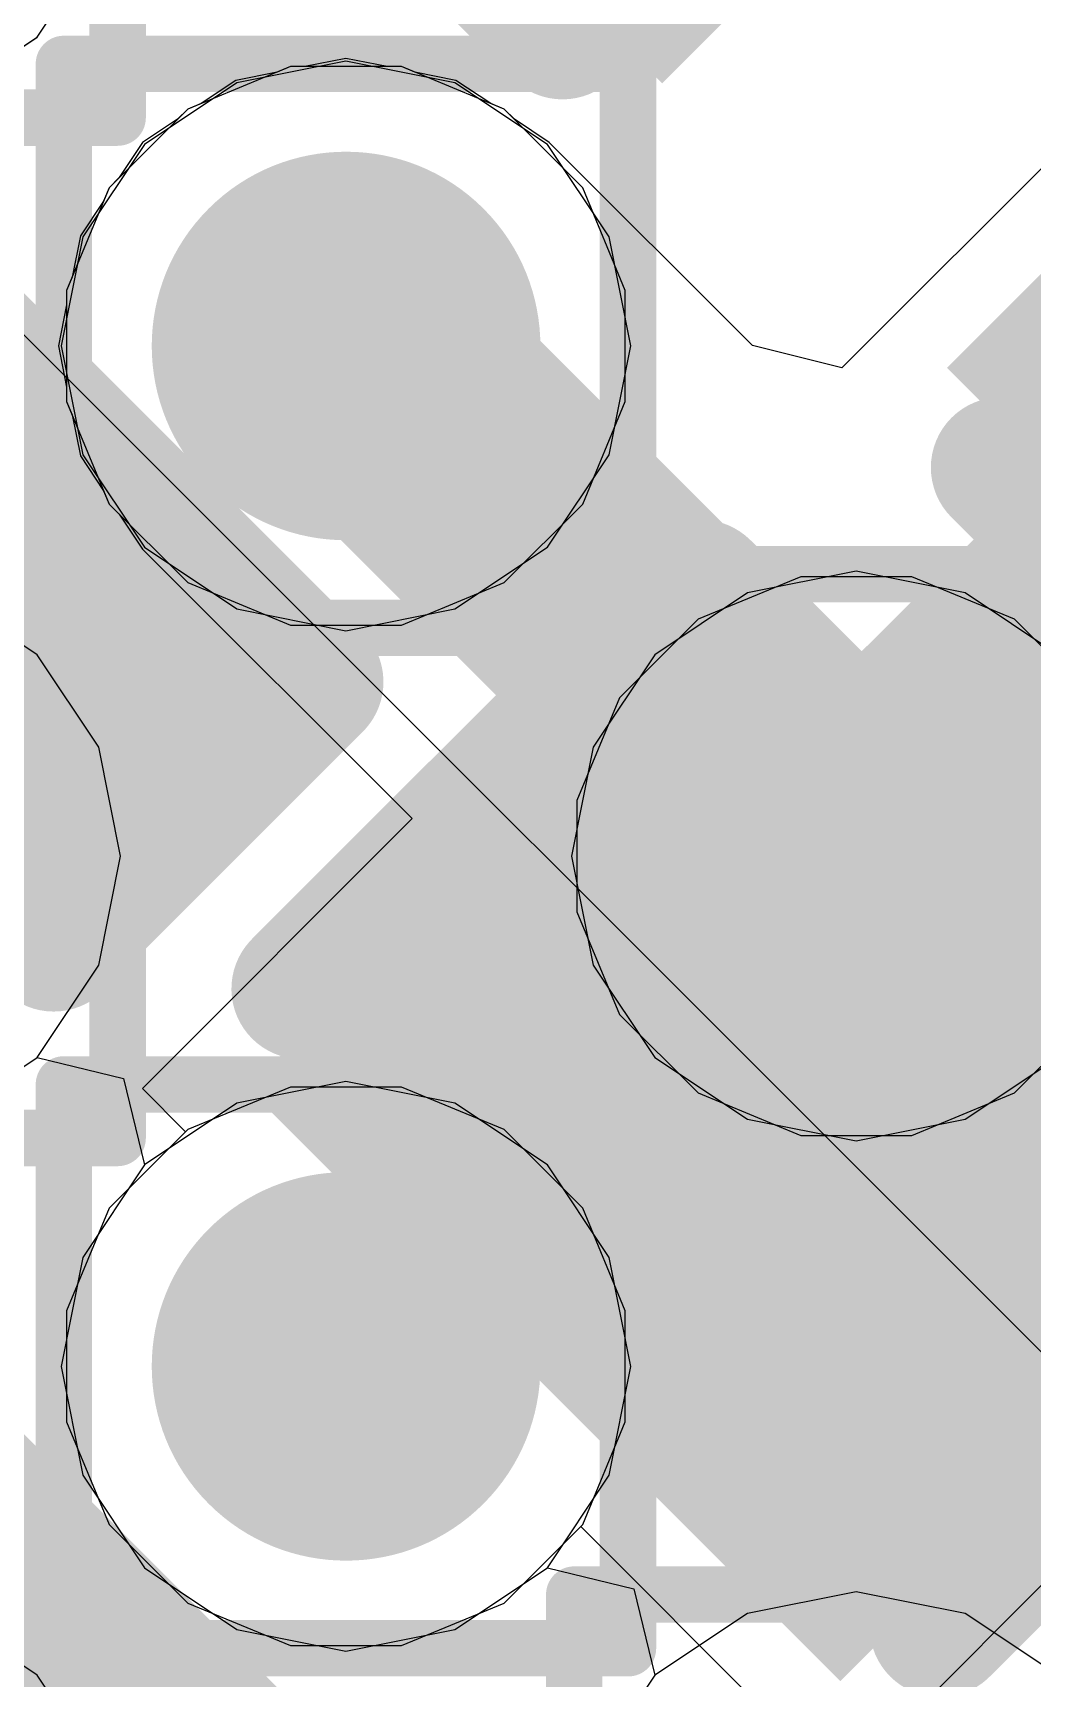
# Model space of a CAD drawing. Header units: inches. Extents: x -6 to 284, y -12 to 154.
# Drawn here: x 54.126 to 55.026, y 4.778 to 6.26 of the extents above; entities that cross this region are included whole.
import ezdxf

# ---------------------------------------------------------------- set-up
doc = ezdxf.new("R2010")
doc.units = ezdxf.units.IN
for name, color, linetype in [('Bottom Layer', 5, 'Continuous'), ('Bottom Overlay', 54, 'Continuous'), ('Bottom Paste', 16, 'Continuous'), ('Bottom Solder', 6, 'Continuous'), ('Drill Drawing', 1, 'Continuous'), ('GND-1', 16, 'Continuous'), ('GND-2', 90, 'Continuous'), ('GND-3', 216, 'Continuous'), ('GND-4', 54, 'Continuous'), ('PWR-1', 156, 'Continuous'), ('PWR-2', 130, 'Continuous'), ('Signal L1', 76, 'Continuous'), ('Signal L2', 6, 'Continuous'), ('Top Layer', 1, 'Continuous'), ('Top Paste', 8, 'Continuous'), ('Top Solder', 216, 'Continuous'), ('Via Holes', 16, 'Continuous')]:
    doc.layers.add(name, color=color, linetype=linetype)

# ---------------------------------------------------------------- blocks, each defined once
blk = doc.blocks.new('C___0402_B_119')
at = {"layer": 'Bottom Solder'}
for points in [[(-0.1813, 0.3775), (-0.1813, -0.3775), (-0.7585, -0.3775), (-0.7585, 0.3775)], [(0.7585, 0.3775), (0.7585, -0.3775), (0.1813, -0.3775), (0.1813, 0.3775)]]:
    blk.add_hatch(color=6, dxfattribs=at).paths.add_polyline_path(points)
at = {"layer": 'Bottom Overlay'}
for points in [[(-0.7874, -0.4064, 0.127, 0.127, 0), (-0.2794, -0.4064, 0.127, 0.127, 0)], [(0.2794, -0.4064, 0.127, 0.127, 0), (0.7874, -0.4064, 0.127, 0.127, 0)]]:
    blk.add_lwpolyline(points, format="xyseb", dxfattribs=at)
for points in [[(-0.3111, -0.4064, 0.0635, 0.0635, 1), (-0.2477, -0.4064, 0.0635, 0.0635, 1)], [(0.2477, -0.4064, 0.0635, 0.0635, 1), (0.3111, -0.4064, 0.0635, 0.0635, 1)]]:
    blk.add_lwpolyline(points, format="xyseb", close=True, dxfattribs=at)
blk = doc.blocks.new('BGA_565_15_5_14_4__132')
at = {"layer": 'Top Layer'}
h = blk.add_hatch(color=1, dxfattribs=at)
edge = h.paths.add_edge_path()
edge.add_arc((1.625, 2.275), 0.125, 0, 360)
h = blk.add_hatch(color=1, dxfattribs=at)
edge = h.paths.add_edge_path()
edge.add_arc((2.275, 2.275), 0.125, 0, 360)
h = blk.add_hatch(color=1, dxfattribs=at)
edge = h.paths.add_edge_path()
edge.add_arc((1.625, 1.625), 0.125, 0, 360)
at = {"layer": 'Top Paste'}
h = blk.add_hatch(color=8, dxfattribs=at)
edge = h.paths.add_edge_path()
edge.add_arc((1.625, 2.275), 0.125, 0, 360)
h = blk.add_hatch(color=8, dxfattribs=at)
edge = h.paths.add_edge_path()
edge.add_arc((2.275, 2.275), 0.125, 0, 360)
h = blk.add_hatch(color=8, dxfattribs=at)
edge = h.paths.add_edge_path()
edge.add_arc((1.625, 1.625), 0.125, 0, 360)
at = {"layer": 'Top Solder'}
h = blk.add_hatch(color=216, dxfattribs=at)
edge = h.paths.add_edge_path()
edge.add_arc((1.625, 2.275), 0.175, 0, 360)
h = blk.add_hatch(color=216, dxfattribs=at)
edge = h.paths.add_edge_path()
edge.add_arc((2.275, 2.275), 0.175, 0, 360)
h = blk.add_hatch(color=216, dxfattribs=at)
edge = h.paths.add_edge_path()
edge.add_arc((1.625, 1.625), 0.175, 0, 360)
blk = doc.blocks.new('CAP_0201_B_334')
at = {"layer": 'Bottom Layer'}
for points in [[(-0.45, 0.15), (-0.15, 0.15), (-0.15, -0.15), (-0.45, -0.15)], [(0.15, 0.15), (0.45, 0.15), (0.45, -0.15), (0.15, -0.15)]]:
    blk.add_hatch(color=5, dxfattribs=at).paths.add_polyline_path(points)
at = {"layer": 'Bottom Paste'}
for points in [[(-0.45, 0.15), (-0.15, 0.15), (-0.15, -0.15), (-0.45, -0.15)], [(0.15, 0.15), (0.45, 0.15), (0.45, -0.15), (0.15, -0.15)]]:
    blk.add_hatch(color=16, dxfattribs=at).paths.add_polyline_path(points)
at = {"layer": 'Bottom Solder'}
for points in [[(-0.505, 0.205), (-0.095, 0.205), (-0.095, -0.205), (-0.505, -0.205)], [(0.095, 0.205), (0.505, 0.205), (0.505, -0.205), (0.095, -0.205)]]:
    blk.add_hatch(color=6, dxfattribs=at).paths.add_polyline_path(points)
at = {"layer": 'Bottom Overlay'}
for points in [[(-0.5334, 0.2286, 0.127, 0.127, 0), (-0.2032, 0.2286, 0.127, 0.127, 0)], [(-0.5334, 0.2286, 0.127, 0.127, 0), (-0.5334, -0.2286, 0.127, 0.127, 0)], [(0.2032, 0.2286, 0.127, 0.127, 0), (0.5334, 0.2286, 0.127, 0.127, 0)], [(0.5334, 0.2286, 0.127, 0.127, 0), (0.5334, -0.2286, 0.127, 0.127, 0)], [(-0.5334, -0.2286, 0.127, 0.127, 0), (-0.2032, -0.2286, 0.127, 0.127, 0)], [(0.2032, -0.2286, 0.127, 0.127, 0), (0.5334, -0.2286, 0.127, 0.127, 0)]]:
    blk.add_lwpolyline(points, format="xyseb", dxfattribs=at)
for points in [[(-0.5651, 0.2286, 0.0635, 0.0635, 1), (-0.5016, 0.2286, 0.0635, 0.0635, 1)], [(-0.5651, 0.2286, 0.0635, 0.0635, 1), (-0.5016, 0.2286, 0.0635, 0.0635, 1)], [(-0.2349, 0.2286, 0.0635, 0.0635, 1), (-0.1714, 0.2286, 0.0635, 0.0635, 1)], [(0.1714, 0.2286, 0.0635, 0.0635, 1), (0.2349, 0.2286, 0.0635, 0.0635, 1)], [(0.5016, 0.2286, 0.0635, 0.0635, 1), (0.5651, 0.2286, 0.0635, 0.0635, 1)], [(0.5016, 0.2286, 0.0635, 0.0635, 1), (0.5651, 0.2286, 0.0635, 0.0635, 1)], [(-0.5651, -0.2286, 0.0635, 0.0635, 1), (-0.5016, -0.2286, 0.0635, 0.0635, 1)], [(-0.5651, -0.2286, 0.0635, 0.0635, 1), (-0.5016, -0.2286, 0.0635, 0.0635, 1)], [(-0.2349, -0.2286, 0.0635, 0.0635, 1), (-0.1714, -0.2286, 0.0635, 0.0635, 1)], [(0.1714, -0.2286, 0.0635, 0.0635, 1), (0.2349, -0.2286, 0.0635, 0.0635, 1)], [(0.5016, -0.2286, 0.0635, 0.0635, 1), (0.5651, -0.2286, 0.0635, 0.0635, 1)], [(0.5016, -0.2286, 0.0635, 0.0635, 1), (0.5651, -0.2286, 0.0635, 0.0635, 1)]]:
    blk.add_lwpolyline(points, format="xyseb", close=True, dxfattribs=at)
blk = doc.blocks.new('C___0402_B_417')
at = {"layer": 'Bottom Layer'}
for points in [[(-0.2413, 0.3175), (-0.2413, -0.3175), (-0.6985, -0.3175), (-0.6985, 0.3175)], [(0.6985, 0.3175), (0.6985, -0.3175), (0.2413, -0.3175), (0.2413, 0.3175)]]:
    blk.add_hatch(color=5, dxfattribs=at).paths.add_polyline_path(points)
at = {"layer": 'Bottom Paste'}
for points in [[(-0.2413, 0.3175), (-0.2413, -0.3175), (-0.6985, -0.3175), (-0.6985, 0.3175)], [(0.6985, 0.3175), (0.6985, -0.3175), (0.2413, -0.3175), (0.2413, 0.3175)]]:
    blk.add_hatch(color=16, dxfattribs=at).paths.add_polyline_path(points)
at = {"layer": 'Bottom Solder'}
for points in [[(-0.1813, 0.3775), (-0.1813, -0.3775), (-0.7585, -0.3775), (-0.7585, 0.3775)], [(0.7585, 0.3775), (0.7585, -0.3775), (0.1813, -0.3775), (0.1813, 0.3775)]]:
    blk.add_hatch(color=6, dxfattribs=at).paths.add_polyline_path(points)
at = {"layer": 'Bottom Overlay'}
for points in [[(0.2794, 0.4064, 0.127, 0.127, 0), (0.7874, 0.4064, 0.127, 0.127, 0)], [(0.7874, 0.4064, 0.127, 0.127, 0), (0.7874, -0.4064, 0.127, 0.127, 0)], [(0.2794, -0.4064, 0.127, 0.127, 0), (0.7874, -0.4064, 0.127, 0.127, 0)]]:
    blk.add_lwpolyline(points, format="xyseb", dxfattribs=at)
for points in [[(0.2477, 0.4064, 0.0635, 0.0635, 1), (0.3111, 0.4064, 0.0635, 0.0635, 1)], [(0.7556, 0.4064, 0.0635, 0.0635, 1), (0.8191, 0.4064, 0.0635, 0.0635, 1)], [(0.7556, 0.4064, 0.0635, 0.0635, 1), (0.8191, 0.4064, 0.0635, 0.0635, 1)], [(0.2477, -0.4064, 0.0635, 0.0635, 1), (0.3111, -0.4064, 0.0635, 0.0635, 1)]]:
    blk.add_lwpolyline(points, format="xyseb", close=True, dxfattribs=at)
blk = doc.blocks.new('CAP_0201_B_418')
at = {"layer": 'Bottom Layer'}
for points in [[(-0.45, 0.15), (-0.15, 0.15), (-0.15, -0.15), (-0.45, -0.15)], [(0.15, 0.15), (0.45, 0.15), (0.45, -0.15), (0.15, -0.15)]]:
    blk.add_hatch(color=5, dxfattribs=at).paths.add_polyline_path(points)
at = {"layer": 'Bottom Paste'}
for points in [[(-0.45, 0.15), (-0.15, 0.15), (-0.15, -0.15), (-0.45, -0.15)], [(0.15, 0.15), (0.45, 0.15), (0.45, -0.15), (0.15, -0.15)]]:
    blk.add_hatch(color=16, dxfattribs=at).paths.add_polyline_path(points)
at = {"layer": 'Bottom Solder'}
for points in [[(-0.505, 0.205), (-0.095, 0.205), (-0.095, -0.205), (-0.505, -0.205)], [(0.095, 0.205), (0.505, 0.205), (0.505, -0.205), (0.095, -0.205)]]:
    blk.add_hatch(color=6, dxfattribs=at).paths.add_polyline_path(points)
at = {"layer": 'Bottom Overlay'}
for points in [[(-0.2032, 0.2286, 0.127, 0.127, 0), (-0.5334, 0.2286, 0.127, 0.127, 0)], [(-0.5334, -0.2286, 0.127, 0.127, 0), (-0.5334, 0.2286, 0.127, 0.127, 0)], [(0.5334, 0.2286, 0.127, 0.127, 0), (0.2032, 0.2286, 0.127, 0.127, 0)], [(0.5334, -0.2286, 0.127, 0.127, 0), (0.5334, 0.2286, 0.127, 0.127, 0)], [(-0.2032, -0.2286, 0.127, 0.127, 0), (-0.5334, -0.2286, 0.127, 0.127, 0)], [(0.5334, -0.2286, 0.127, 0.127, 0), (0.2032, -0.2286, 0.127, 0.127, 0)]]:
    blk.add_lwpolyline(points, format="xyseb", dxfattribs=at)
for points in [[(-0.5651, 0.2286, 0.0635, 0.0635, 1), (-0.5016, 0.2286, 0.0635, 0.0635, 1)], [(-0.5651, 0.2286, 0.0635, 0.0635, 1), (-0.5016, 0.2286, 0.0635, 0.0635, 1)], [(-0.2349, 0.2286, 0.0635, 0.0635, 1), (-0.1714, 0.2286, 0.0635, 0.0635, 1)], [(0.1714, 0.2286, 0.0635, 0.0635, 1), (0.2349, 0.2286, 0.0635, 0.0635, 1)], [(0.5016, 0.2286, 0.0635, 0.0635, 1), (0.5651, 0.2286, 0.0635, 0.0635, 1)], [(0.5016, 0.2286, 0.0635, 0.0635, 1), (0.5651, 0.2286, 0.0635, 0.0635, 1)], [(-0.5651, -0.2286, 0.0635, 0.0635, 1), (-0.5016, -0.2286, 0.0635, 0.0635, 1)], [(-0.5651, -0.2286, 0.0635, 0.0635, 1), (-0.5016, -0.2286, 0.0635, 0.0635, 1)], [(-0.2349, -0.2286, 0.0635, 0.0635, 1), (-0.1714, -0.2286, 0.0635, 0.0635, 1)], [(0.1714, -0.2286, 0.0635, 0.0635, 1), (0.2349, -0.2286, 0.0635, 0.0635, 1)], [(0.5016, -0.2286, 0.0635, 0.0635, 1), (0.5651, -0.2286, 0.0635, 0.0635, 1)], [(0.5016, -0.2286, 0.0635, 0.0635, 1), (0.5651, -0.2286, 0.0635, 0.0635, 1)]]:
    blk.add_lwpolyline(points, format="xyseb", close=True, dxfattribs=at)

msp = doc.modelspace()

# ---------------------------------------------------------------- hatches: boundary and pattern name
at = {"layer": 'Bottom Layer'}
h = msp.add_hatch(color=5, dxfattribs=at)
edge = h.paths.add_edge_path()
edge.add_arc((54.4078, 5.9779), 0.15, 0, 360)
h = msp.add_hatch(color=5, dxfattribs=at)
edge = h.paths.add_edge_path()
edge.add_arc((54.8674, 5.5183), 0.15, 0, 360)
h = msp.add_hatch(color=5, dxfattribs=at)
edge = h.paths.add_edge_path()
edge.add_arc((54.4078, 5.0586), 0.15, 0, 360)
at = {"layer": 'GND-1'}
h = msp.add_hatch(color=16, dxfattribs=at)
edge = h.paths.add_edge_path()
edge.add_arc((54.4078, 5.9779), 0.15, 0, 360)
h = msp.add_hatch(color=16, dxfattribs=at)
edge = h.paths.add_edge_path()
edge.add_arc((54.8674, 5.5183), 0.15, 0, 360)
h = msp.add_hatch(color=16, dxfattribs=at)
edge = h.paths.add_edge_path()
edge.add_arc((54.4078, 5.0586), 0.15, 0, 360)
at = {"layer": 'GND-2'}
h = msp.add_hatch(color=90, dxfattribs=at)
edge = h.paths.add_edge_path()
edge.add_arc((54.4078, 5.9779), 0.15, 0, 360)
h = msp.add_hatch(color=90, dxfattribs=at)
edge = h.paths.add_edge_path()
edge.add_arc((54.8674, 5.5183), 0.15, 0, 360)
h = msp.add_hatch(color=90, dxfattribs=at)
edge = h.paths.add_edge_path()
edge.add_arc((54.4078, 5.0586), 0.15, 0, 360)
at = {"layer": 'GND-3'}
h = msp.add_hatch(color=216, dxfattribs=at)
edge = h.paths.add_edge_path()
edge.add_arc((54.4078, 5.9779), 0.15, 0, 360)
h = msp.add_hatch(color=216, dxfattribs=at)
edge = h.paths.add_edge_path()
edge.add_arc((54.8674, 5.5183), 0.15, 0, 360)
h = msp.add_hatch(color=216, dxfattribs=at)
edge = h.paths.add_edge_path()
edge.add_arc((54.4078, 5.0586), 0.15, 0, 360)
at = {"layer": 'GND-4'}
h = msp.add_hatch(color=54, dxfattribs=at)
edge = h.paths.add_edge_path()
edge.add_arc((54.4078, 5.9779), 0.15, 0, 360)
h = msp.add_hatch(color=54, dxfattribs=at)
edge = h.paths.add_edge_path()
edge.add_arc((54.8674, 5.5183), 0.15, 0, 360)
h = msp.add_hatch(color=54, dxfattribs=at)
edge = h.paths.add_edge_path()
edge.add_arc((54.4078, 5.0586), 0.15, 0, 360)
at = {"layer": 'PWR-1'}
h = msp.add_hatch(color=156, dxfattribs=at)
edge = h.paths.add_edge_path()
edge.add_arc((54.4078, 5.9779), 0.15, 0, 360)
h = msp.add_hatch(color=156, dxfattribs=at)
edge = h.paths.add_edge_path()
edge.add_arc((54.8674, 5.5183), 0.15, 0, 360)
h = msp.add_hatch(color=156, dxfattribs=at)
edge = h.paths.add_edge_path()
edge.add_arc((54.4078, 5.0586), 0.15, 0, 360)
at = {"layer": 'PWR-2'}
h = msp.add_hatch(color=130, dxfattribs=at)
edge = h.paths.add_edge_path()
edge.add_arc((54.4078, 5.9779), 0.15, 0, 360)
h = msp.add_hatch(color=130, dxfattribs=at)
edge = h.paths.add_edge_path()
edge.add_arc((54.8674, 5.5183), 0.15, 0, 360)
h = msp.add_hatch(color=130, dxfattribs=at)
edge = h.paths.add_edge_path()
edge.add_arc((54.4078, 5.0586), 0.15, 0, 360)
at = {"layer": 'Signal L1'}
h = msp.add_hatch(color=76, dxfattribs=at)
edge = h.paths.add_edge_path()
edge.add_arc((54.4078, 5.9779), 0.15, 0, 360)
h = msp.add_hatch(color=76, dxfattribs=at)
edge = h.paths.add_edge_path()
edge.add_arc((54.8674, 5.5183), 0.15, 0, 360)
h = msp.add_hatch(color=76, dxfattribs=at)
edge = h.paths.add_edge_path()
edge.add_arc((54.4078, 5.0586), 0.15, 0, 360)
at = {"layer": 'Signal L2'}
h = msp.add_hatch(color=6, dxfattribs=at)
edge = h.paths.add_edge_path()
edge.add_arc((54.4078, 5.9779), 0.15, 0, 360)
h = msp.add_hatch(color=6, dxfattribs=at)
edge = h.paths.add_edge_path()
edge.add_arc((54.8674, 5.5183), 0.15, 0, 360)
h = msp.add_hatch(color=6, dxfattribs=at)
edge = h.paths.add_edge_path()
edge.add_arc((54.4078, 5.0586), 0.15, 0, 360)
at = {"layer": 'Top Layer'}
h = msp.add_hatch(color=1, dxfattribs=at)
edge = h.paths.add_edge_path()
edge.add_arc((54.4078, 5.9779), 0.15, 0, 360)
h = msp.add_hatch(color=1, dxfattribs=at)
edge = h.paths.add_edge_path()
edge.add_arc((54.8674, 5.5183), 0.15, 0, 360)
h = msp.add_hatch(color=1, dxfattribs=at)
edge = h.paths.add_edge_path()
edge.add_arc((54.4078, 5.0586), 0.15, 0, 360)
at = {"layer": 'Via Holes'}
h = msp.add_hatch(color=7, dxfattribs=at)
edge = h.paths.add_edge_path()
edge.add_arc((54.4078, 5.9779), 0.075, 0, 360)
h = msp.add_hatch(color=7, dxfattribs=at)
edge = h.paths.add_edge_path()
edge.add_arc((54.8674, 5.5183), 0.075, 0, 360)
h = msp.add_hatch(color=7, dxfattribs=at)
edge = h.paths.add_edge_path()
edge.add_arc((54.4078, 5.0586), 0.075, 0, 360)

# ---------------------------------------------------------------- linework, layer by layer
at = {"layer": 'Bottom Layer'}
for p, q in [((55.483, 6.5867), (54.8544, 5.958)), ((54.3578, 6.2295), (54.3458, 6.2245)), ((54.3707, 6.2295), (54.3578, 6.2295)), ((54.4078, 6.2369), (54.3707, 6.2295)), ((54.4449, 6.2295), (54.4078, 6.2369)), ((54.4579, 6.2295), (54.4449, 6.2295)), ((54.4698, 6.2245), (54.4579, 6.2295)), ((54.3087, 6.2171), (54.2773, 6.1961)), ((54.3458, 6.2245), (54.3087, 6.2171)), ((54.5069, 6.2171), (54.4698, 6.2245)), ((54.5384, 6.1961), (54.5069, 6.2171)), ((54.2773, 6.1961), (54.2653, 6.1912)), ((54.5503, 6.1912), (54.5384, 6.1961)), ((54.2561, 6.182), (54.2247, 6.161)), ((54.2653, 6.1912), (54.2561, 6.182)), ((54.5595, 6.182), (54.5503, 6.1912)), ((54.5909, 6.161), (54.5595, 6.182)), ((54.2247, 6.161), (54.2037, 6.1296)), ((54.7738, 5.9782), (54.5909, 6.161)), ((54.2037, 6.1296), (54.1945, 6.1204)), ((54.1896, 6.1084), (54.1686, 6.077)), ((54.1945, 6.1204), (54.1896, 6.1084)), ((54.1686, 6.077), (54.1612, 6.0399)), ((54.1612, 6.0399), (54.1562, 6.0279)), ((54.1562, 6.0279), (54.1562, 6.015)), ((54.1562, 6.015), (54.1488, 5.9779)), ((54.1488, 5.9779), (54.1562, 5.9408)), ((54.8544, 5.958), (54.7738, 5.9782)), ((54.1562, 5.9408), (54.1562, 5.9278)), ((54.1562, 5.9278), (54.1612, 5.9159)), ((54.1612, 5.9159), (54.1686, 5.8788)), ((54.1686, 5.8788), (54.1896, 5.8473)), ((54.1896, 5.8473), (54.1945, 5.8354)), ((54.1945, 5.8354), (54.2037, 5.8262)), ((54.2037, 5.8262), (54.2247, 5.7948)), ((54.2247, 5.7948), (54.4675, 5.552)), ((54.4675, 5.552), (54.2245, 5.309)), ((54.2245, 5.309), (54.2634, 5.27)), ((54.2634, 5.27), (54.1945, 5.2012)), ((54.1945, 5.2012), (54.1562, 5.1087)), ((54.1562, 5.1087), (54.1562, 5.0086)), ((54.1562, 5.0086), (54.1945, 4.9161)), ((54.1945, 4.9161), (54.2653, 4.8453)), ((54.5503, 4.8453), (54.6192, 4.9142)), ((54.6192, 4.9142), (54.8531, 4.6803)), ((54.8531, 4.6803), (55.0432, 4.8705)), ((54.2653, 4.8453), (54.3578, 4.807)), ((54.4579, 4.807), (54.5503, 4.8453)), ((54.3578, 4.807), (54.4579, 4.807))]:
    msp.add_line(p, q, dxfattribs=at)
for points in [[(54.4078, 5.9779, 0.254, 0.254, 0), (54.8234, 5.5623, 0.254, 0.254, 0)], [(54.8674, 5.5183, 0.254, 0.254, 0), (55.3271, 5.9779, 0.254, 0.254, 0)], [(54.7462, 5.1792, 0.254, 0.254, 0), (54.8668, 5.0586, 0.254, 0.254, 0)]]:
    msp.add_lwpolyline(points, format="xyseb", dxfattribs=at)
for points in [[(54.3443, 5.9779, 0.127, 0.127, 1), (54.4713, 5.9779, 0.127, 0.127, 1)], [(54.7599, 5.5623, 0.127, 0.127, 1), (54.8869, 5.5623, 0.127, 0.127, 1)], [(54.8039, 5.5183, 0.127, 0.127, 1), (54.9309, 5.5183, 0.127, 0.127, 1)], [(54.6827, 5.1792, 0.127, 0.127, 1), (54.8097, 5.1792, 0.127, 0.127, 1)], [(54.8033, 5.0586, 0.127, 0.127, 1), (54.9303, 5.0586, 0.127, 0.127, 1)]]:
    msp.add_lwpolyline(points, format="xyseb", close=True, dxfattribs=at)
at = {"layer": 'Drill Drawing'}
for points in [[(54.2022, 6.1835, 0.0508, 0.0508, 0), (54.2022, 6.6915, 0.0508, 0.0508, 0)], [(54.1538, 6.2319, 0.0508, 0.0508, 0), (54.6618, 6.2319, 0.0508, 0.0508, 0)], [(54.1538, 5.7239, 0.0508, 0.0508, 0), (54.1538, 6.2319, 0.0508, 0.0508, 0)], [(54.6618, 5.7239, 0.0508, 0.0508, 0), (54.6618, 6.2319, 0.0508, 0.0508, 0)], [(53.6942, 6.1835, 0.0508, 0.0508, 0), (54.2022, 6.1835, 0.0508, 0.0508, 0)], [(53.6942, 5.7723, 0.0508, 0.0508, 0), (54.2022, 5.7723, 0.0508, 0.0508, 0)], [(54.2022, 5.2643, 0.0508, 0.0508, 0), (54.2022, 5.7723, 0.0508, 0.0508, 0)], [(54.6134, 5.7723, 0.0508, 0.0508, 0), (55.1214, 5.7723, 0.0508, 0.0508, 0)], [(54.6134, 5.2643, 0.0508, 0.0508, 0), (54.6134, 5.7723, 0.0508, 0.0508, 0)], [(54.1538, 5.7239, 0.0508, 0.0508, 0), (54.6618, 5.7239, 0.0508, 0.0508, 0)], [(54.1538, 5.3126, 0.0508, 0.0508, 0), (54.6618, 5.3126, 0.0508, 0.0508, 0)], [(54.1538, 4.8046, 0.0508, 0.0508, 0), (54.1538, 5.3126, 0.0508, 0.0508, 0)], [(54.6618, 4.8046, 0.0508, 0.0508, 0), (54.6618, 5.3126, 0.0508, 0.0508, 0)], [(53.6942, 5.2643, 0.0508, 0.0508, 0), (54.2022, 5.2643, 0.0508, 0.0508, 0)], [(54.6134, 5.2643, 0.0508, 0.0508, 0), (55.1214, 5.2643, 0.0508, 0.0508, 0)], [(53.6942, 4.853, 0.0508, 0.0508, 0), (54.2022, 4.853, 0.0508, 0.0508, 0)], [(54.2022, 4.345, 0.0508, 0.0508, 0), (54.2022, 4.853, 0.0508, 0.0508, 0)], [(54.6134, 4.853, 0.0508, 0.0508, 0), (55.1214, 4.853, 0.0508, 0.0508, 0)], [(54.6134, 4.345, 0.0508, 0.0508, 0), (54.6134, 4.853, 0.0508, 0.0508, 0)], [(54.1538, 4.8046, 0.0508, 0.0508, 0), (54.6618, 4.8046, 0.0508, 0.0508, 0)]]:
    msp.add_lwpolyline(points, format="xyseb", dxfattribs=at)
for points in [[(54.1411, 6.2319, 0.0254, 0.0254, 1), (54.1665, 6.2319, 0.0254, 0.0254, 1)], [(54.1411, 6.2319, 0.0254, 0.0254, 1), (54.1665, 6.2319, 0.0254, 0.0254, 1)], [(54.6491, 6.2319, 0.0254, 0.0254, 1), (54.6745, 6.2319, 0.0254, 0.0254, 1)], [(54.6491, 6.2319, 0.0254, 0.0254, 1), (54.6745, 6.2319, 0.0254, 0.0254, 1)], [(54.1895, 6.1835, 0.0254, 0.0254, 1), (54.2149, 6.1835, 0.0254, 0.0254, 1)], [(54.1895, 6.1835, 0.0254, 0.0254, 1), (54.2149, 6.1835, 0.0254, 0.0254, 1)], [(54.1895, 5.7723, 0.0254, 0.0254, 1), (54.2149, 5.7723, 0.0254, 0.0254, 1)], [(54.1895, 5.7723, 0.0254, 0.0254, 1), (54.2149, 5.7723, 0.0254, 0.0254, 1)], [(54.6007, 5.7723, 0.0254, 0.0254, 1), (54.6261, 5.7723, 0.0254, 0.0254, 1)], [(54.6007, 5.7723, 0.0254, 0.0254, 1), (54.6261, 5.7723, 0.0254, 0.0254, 1)], [(54.1411, 5.7239, 0.0254, 0.0254, 1), (54.1665, 5.7239, 0.0254, 0.0254, 1)], [(54.1411, 5.7239, 0.0254, 0.0254, 1), (54.1665, 5.7239, 0.0254, 0.0254, 1)], [(54.6491, 5.7239, 0.0254, 0.0254, 1), (54.6745, 5.7239, 0.0254, 0.0254, 1)], [(54.6491, 5.7239, 0.0254, 0.0254, 1), (54.6745, 5.7239, 0.0254, 0.0254, 1)], [(54.1411, 5.3126, 0.0254, 0.0254, 1), (54.1665, 5.3126, 0.0254, 0.0254, 1)], [(54.1411, 5.3126, 0.0254, 0.0254, 1), (54.1665, 5.3126, 0.0254, 0.0254, 1)], [(54.6491, 5.3126, 0.0254, 0.0254, 1), (54.6745, 5.3126, 0.0254, 0.0254, 1)], [(54.6491, 5.3126, 0.0254, 0.0254, 1), (54.6745, 5.3126, 0.0254, 0.0254, 1)], [(54.1895, 5.2643, 0.0254, 0.0254, 1), (54.2149, 5.2643, 0.0254, 0.0254, 1)], [(54.1895, 5.2643, 0.0254, 0.0254, 1), (54.2149, 5.2643, 0.0254, 0.0254, 1)], [(54.6007, 5.2643, 0.0254, 0.0254, 1), (54.6261, 5.2643, 0.0254, 0.0254, 1)], [(54.6007, 5.2643, 0.0254, 0.0254, 1), (54.6261, 5.2643, 0.0254, 0.0254, 1)], [(54.1895, 4.853, 0.0254, 0.0254, 1), (54.2149, 4.853, 0.0254, 0.0254, 1)], [(54.1895, 4.853, 0.0254, 0.0254, 1), (54.2149, 4.853, 0.0254, 0.0254, 1)], [(54.6007, 4.853, 0.0254, 0.0254, 1), (54.6261, 4.853, 0.0254, 0.0254, 1)], [(54.6007, 4.853, 0.0254, 0.0254, 1), (54.6261, 4.853, 0.0254, 0.0254, 1)], [(54.1411, 4.8046, 0.0254, 0.0254, 1), (54.1665, 4.8046, 0.0254, 0.0254, 1)], [(54.1411, 4.8046, 0.0254, 0.0254, 1), (54.1665, 4.8046, 0.0254, 0.0254, 1)], [(54.6491, 4.8046, 0.0254, 0.0254, 1), (54.6745, 4.8046, 0.0254, 0.0254, 1)], [(54.6491, 4.8046, 0.0254, 0.0254, 1), (54.6745, 4.8046, 0.0254, 0.0254, 1)]]:
    msp.add_lwpolyline(points, format="xyseb", close=True, dxfattribs=at)
at = {"layer": 'GND-1'}
for p, q in [((54.3578, 6.2295), (54.2653, 6.1912)), ((54.4579, 6.2295), (54.3578, 6.2295)), ((54.5503, 6.1912), (54.4579, 6.2295)), ((54.2653, 6.1912), (54.1945, 6.1204)), ((54.6211, 6.1204), (54.5503, 6.1912)), ((54.1945, 6.1204), (54.1562, 6.0279)), ((54.6594, 6.0279), (54.6211, 6.1204)), ((54.1562, 6.0279), (54.1562, 5.9278)), ((54.6594, 5.9278), (54.6594, 6.0279)), ((54.1562, 5.9278), (54.1945, 5.8354)), ((54.6211, 5.8354), (54.6594, 5.9278)), ((54.1945, 5.8354), (54.2653, 5.7646)), ((54.5503, 5.7646), (54.6211, 5.8354)), ((54.8174, 5.7699), (54.7249, 5.7316)), ((54.9175, 5.7699), (54.8174, 5.7699)), ((55.0099, 5.7316), (54.9175, 5.7699)), ((54.2653, 5.7646), (54.3578, 5.7263)), ((54.4579, 5.7263), (54.5503, 5.7646)), ((54.3578, 5.7263), (54.4579, 5.7263)), ((54.7249, 5.7316), (54.6541, 5.6608)), ((55.0807, 5.6608), (55.0099, 5.7316)), ((54.6541, 5.6608), (54.6158, 5.5683)), ((54.6158, 5.5683), (54.6158, 5.4682)), ((54.6158, 5.4682), (54.6541, 5.3757)), ((54.6541, 5.3757), (54.7249, 5.305)), ((55.0099, 5.305), (55.0807, 5.3757)), ((54.3578, 5.3102), (54.2653, 5.2719)), ((54.4579, 5.3102), (54.3578, 5.3102)), ((54.5503, 5.2719), (54.4579, 5.3102)), ((54.7249, 5.305), (54.8174, 5.2667)), ((54.9175, 5.2667), (55.0099, 5.305)), ((54.2653, 5.2719), (54.1945, 5.2012)), ((54.6211, 5.2012), (54.5503, 5.2719)), ((54.8174, 5.2667), (54.9175, 5.2667)), ((54.1945, 5.2012), (54.1562, 5.1087)), ((54.6594, 5.1087), (54.6211, 5.2012)), ((54.1562, 5.1087), (54.1562, 5.0086)), ((54.6594, 5.0086), (54.6594, 5.1087)), ((54.1562, 5.0086), (54.1945, 4.9161)), ((54.6211, 4.9161), (54.6594, 5.0086)), ((54.1945, 4.9161), (54.2653, 4.8453)), ((54.5503, 4.8453), (54.6211, 4.9161)), ((54.2653, 4.8453), (54.3578, 4.807)), ((54.4579, 4.807), (54.5503, 4.8453)), ((54.3578, 4.807), (54.4579, 4.807))]:
    msp.add_line(p, q, dxfattribs=at)
at = {"layer": 'GND-2'}
for p, q in [((54.3578, 6.2295), (54.2653, 6.1912)), ((54.4579, 6.2295), (54.3578, 6.2295)), ((54.5503, 6.1912), (54.4579, 6.2295)), ((54.2653, 6.1912), (54.1945, 6.1204)), ((54.6211, 6.1204), (54.5503, 6.1912)), ((54.1945, 6.1204), (54.1562, 6.0279)), ((54.6594, 6.0279), (54.6211, 6.1204)), ((54.1562, 6.0279), (54.1562, 5.9278)), ((54.6594, 5.9278), (54.6594, 6.0279)), ((54.1562, 5.9278), (54.1945, 5.8354)), ((54.6211, 5.8354), (54.6594, 5.9278)), ((54.1945, 5.8354), (54.2653, 5.7646)), ((54.5503, 5.7646), (54.6211, 5.8354)), ((54.8174, 5.7699), (54.7249, 5.7316)), ((54.9175, 5.7699), (54.8174, 5.7699)), ((55.0099, 5.7316), (54.9175, 5.7699)), ((54.2653, 5.7646), (54.3578, 5.7263)), ((54.4579, 5.7263), (54.5503, 5.7646)), ((54.3578, 5.7263), (54.4579, 5.7263)), ((54.7249, 5.7316), (54.6541, 5.6608)), ((55.0807, 5.6608), (55.0099, 5.7316)), ((54.6541, 5.6608), (54.6158, 5.5683)), ((54.6158, 5.5683), (54.6158, 5.4682)), ((54.6158, 5.4682), (54.6541, 5.3757)), ((54.6541, 5.3757), (54.7249, 5.305)), ((55.0099, 5.305), (55.0807, 5.3757)), ((54.3578, 5.3102), (54.2653, 5.2719)), ((54.4579, 5.3102), (54.3578, 5.3102)), ((54.5503, 5.2719), (54.4579, 5.3102)), ((54.7249, 5.305), (54.8174, 5.2667)), ((54.9175, 5.2667), (55.0099, 5.305)), ((54.2653, 5.2719), (54.1945, 5.2012)), ((54.6211, 5.2012), (54.5503, 5.2719)), ((54.8174, 5.2667), (54.9175, 5.2667)), ((54.1945, 5.2012), (54.1562, 5.1087)), ((54.6594, 5.1087), (54.6211, 5.2012)), ((54.1562, 5.1087), (54.1562, 5.0086)), ((54.6594, 5.0086), (54.6594, 5.1087)), ((54.1562, 5.0086), (54.1945, 4.9161)), ((54.6211, 4.9161), (54.6594, 5.0086)), ((54.1945, 4.9161), (54.2653, 4.8453)), ((54.5503, 4.8453), (54.6211, 4.9161)), ((54.2653, 4.8453), (54.3578, 4.807)), ((54.4579, 4.807), (54.5503, 4.8453)), ((54.3578, 4.807), (54.4579, 4.807))]:
    msp.add_line(p, q, dxfattribs=at)
at = {"layer": 'GND-3'}
for p, q in [((54.3578, 6.2295), (54.2653, 6.1912)), ((54.4579, 6.2295), (54.3578, 6.2295)), ((54.5503, 6.1912), (54.4579, 6.2295)), ((54.2653, 6.1912), (54.1945, 6.1204)), ((54.6211, 6.1204), (54.5503, 6.1912)), ((54.1945, 6.1204), (54.1562, 6.0279)), ((54.6594, 6.0279), (54.6211, 6.1204)), ((54.1562, 6.0279), (54.1562, 5.9278)), ((54.6594, 5.9278), (54.6594, 6.0279)), ((54.1562, 5.9278), (54.1945, 5.8354)), ((54.6211, 5.8354), (54.6594, 5.9278)), ((54.1945, 5.8354), (54.2653, 5.7646)), ((54.5503, 5.7646), (54.6211, 5.8354)), ((54.8174, 5.7699), (54.7249, 5.7316)), ((54.9175, 5.7699), (54.8174, 5.7699)), ((55.0099, 5.7316), (54.9175, 5.7699)), ((54.2653, 5.7646), (54.3578, 5.7263)), ((54.4579, 5.7263), (54.5503, 5.7646)), ((54.3578, 5.7263), (54.4579, 5.7263)), ((54.7249, 5.7316), (54.6541, 5.6608)), ((55.0807, 5.6608), (55.0099, 5.7316)), ((54.6541, 5.6608), (54.6158, 5.5683)), ((54.6158, 5.5683), (54.6158, 5.4682)), ((54.6158, 5.4682), (54.6541, 5.3757)), ((54.6541, 5.3757), (54.7249, 5.305)), ((55.0099, 5.305), (55.0807, 5.3757)), ((54.3578, 5.3102), (54.2653, 5.2719)), ((54.4579, 5.3102), (54.3578, 5.3102)), ((54.5503, 5.2719), (54.4579, 5.3102)), ((54.7249, 5.305), (54.8174, 5.2667)), ((54.9175, 5.2667), (55.0099, 5.305)), ((54.2653, 5.2719), (54.1945, 5.2012)), ((54.6211, 5.2012), (54.5503, 5.2719)), ((54.8174, 5.2667), (54.9175, 5.2667)), ((54.1945, 5.2012), (54.1562, 5.1087)), ((54.6594, 5.1087), (54.6211, 5.2012)), ((54.1562, 5.1087), (54.1562, 5.0086)), ((54.6594, 5.0086), (54.6594, 5.1087)), ((54.1562, 5.0086), (54.1945, 4.9161)), ((54.6211, 4.9161), (54.6594, 5.0086)), ((54.1945, 4.9161), (54.2653, 4.8453)), ((54.5503, 4.8453), (54.6211, 4.9161)), ((54.2653, 4.8453), (54.3578, 4.807)), ((54.4579, 4.807), (54.5503, 4.8453)), ((54.3578, 4.807), (54.4579, 4.807))]:
    msp.add_line(p, q, dxfattribs=at)
at = {"layer": 'GND-4'}
for p, q in [((54.3578, 6.2295), (54.2653, 6.1912)), ((54.4579, 6.2295), (54.3578, 6.2295)), ((54.5503, 6.1912), (54.4579, 6.2295)), ((54.2653, 6.1912), (54.1945, 6.1204)), ((54.6211, 6.1204), (54.5503, 6.1912)), ((54.1945, 6.1204), (54.1562, 6.0279)), ((54.6594, 6.0279), (54.6211, 6.1204)), ((54.1562, 6.0279), (54.1562, 5.9278)), ((54.6594, 5.9278), (54.6594, 6.0279)), ((54.1562, 5.9278), (54.1945, 5.8354)), ((54.6211, 5.8354), (54.6594, 5.9278)), ((54.1945, 5.8354), (54.2653, 5.7646)), ((54.5503, 5.7646), (54.6211, 5.8354)), ((54.8174, 5.7699), (54.7249, 5.7316)), ((54.9175, 5.7699), (54.8174, 5.7699)), ((55.0099, 5.7316), (54.9175, 5.7699)), ((54.2653, 5.7646), (54.3578, 5.7263)), ((54.4579, 5.7263), (54.5503, 5.7646)), ((54.3578, 5.7263), (54.4579, 5.7263)), ((54.7249, 5.7316), (54.6541, 5.6608)), ((55.0807, 5.6608), (55.0099, 5.7316)), ((54.6541, 5.6608), (54.6158, 5.5683)), ((54.6158, 5.5683), (54.6158, 5.4682)), ((54.6158, 5.4682), (54.6541, 5.3757)), ((54.6541, 5.3757), (54.7249, 5.305)), ((55.0099, 5.305), (55.0807, 5.3757)), ((54.3578, 5.3102), (54.2653, 5.2719)), ((54.4579, 5.3102), (54.3578, 5.3102)), ((54.5503, 5.2719), (54.4579, 5.3102)), ((54.7249, 5.305), (54.8174, 5.2667)), ((54.9175, 5.2667), (55.0099, 5.305)), ((54.2653, 5.2719), (54.1945, 5.2012)), ((54.6211, 5.2012), (54.5503, 5.2719)), ((54.8174, 5.2667), (54.9175, 5.2667)), ((54.1945, 5.2012), (54.1562, 5.1087)), ((54.6594, 5.1087), (54.6211, 5.2012)), ((54.1562, 5.1087), (54.1562, 5.0086)), ((54.6594, 5.0086), (54.6594, 5.1087)), ((54.1562, 5.0086), (54.1945, 4.9161)), ((54.6211, 4.9161), (54.6594, 5.0086)), ((54.1945, 4.9161), (54.2653, 4.8453)), ((54.5503, 4.8453), (54.6211, 4.9161)), ((54.2653, 4.8453), (54.3578, 4.807)), ((54.4579, 4.807), (54.5503, 4.8453)), ((54.3578, 4.807), (54.4579, 4.807))]:
    msp.add_line(p, q, dxfattribs=at)
at = {"layer": 'PWR-1'}
for p, q in [((54.1296, 6.2561), (54.1852, 6.3393)), ((54.0464, 6.2005), (54.1296, 6.2561)), ((54.4078, 6.2344), (54.3096, 6.2149)), ((54.506, 6.2149), (54.4078, 6.2344)), ((54.3096, 6.2149), (54.2264, 6.1593)), ((54.5892, 6.1593), (54.506, 6.2149)), ((54.2264, 6.1593), (54.1708, 6.076)), ((54.6448, 6.076), (54.5892, 6.1593)), ((54.1708, 6.076), (54.1513, 5.9779)), ((54.6643, 5.9779), (54.6448, 6.076)), ((54.1513, 5.9779), (54.1708, 5.8797)), ((54.6448, 5.8797), (54.6643, 5.9779)), ((54.1708, 5.8797), (54.2264, 5.7965)), ((54.5892, 5.7965), (54.6448, 5.8797)), ((54.2264, 5.7965), (54.3096, 5.7409)), ((54.506, 5.7409), (54.5892, 5.7965)), ((54.8674, 5.7748), (54.7693, 5.7553)), ((54.9656, 5.7553), (54.8674, 5.7748)), ((54.1296, 5.6997), (54.0464, 5.7553)), ((54.7693, 5.7553), (54.686, 5.6997)), ((55.0488, 5.6997), (54.9656, 5.7553)), ((54.3096, 5.7409), (54.4078, 5.7213)), ((54.4078, 5.7213), (54.506, 5.7409)), ((54.1852, 5.6164), (54.1296, 5.6997)), ((54.686, 5.6997), (54.6304, 5.6164)), ((54.2047, 5.5183), (54.1852, 5.6164)), ((54.6304, 5.6164), (54.6109, 5.5183)), ((54.1852, 5.4201), (54.2047, 5.5183)), ((54.6109, 5.5183), (54.6304, 5.4201)), ((54.1296, 5.3369), (54.1852, 5.4201)), ((54.6304, 5.4201), (54.686, 5.3369)), ((54.0464, 5.2813), (54.1296, 5.3369)), ((54.686, 5.3369), (54.7693, 5.2813)), ((54.9656, 5.2813), (55.0488, 5.3369)), ((54.4078, 5.3152), (54.3096, 5.2956)), ((54.506, 5.2956), (54.4078, 5.3152)), ((54.3096, 5.2956), (54.2264, 5.24)), ((54.5892, 5.24), (54.506, 5.2956)), ((54.7693, 5.2813), (54.8674, 5.2617)), ((54.8674, 5.2617), (54.9656, 5.2813)), ((54.2264, 5.24), (54.1708, 5.1568)), ((54.6448, 5.1568), (54.5892, 5.24)), ((54.1708, 5.1568), (54.1513, 5.0586)), ((54.6643, 5.0586), (54.6448, 5.1568)), ((54.1513, 5.0586), (54.1708, 4.9605)), ((54.6448, 4.9605), (54.6643, 5.0586)), ((54.1708, 4.9605), (54.2264, 4.8772)), ((54.5892, 4.8772), (54.6448, 4.9605)), ((54.2264, 4.8772), (54.3096, 4.8216)), ((54.506, 4.8216), (54.5892, 4.8772)), ((54.8674, 4.8555), (54.7693, 4.836)), ((54.9656, 4.836), (54.8674, 4.8555)), ((54.1296, 4.7804), (54.0464, 4.836)), ((54.7693, 4.836), (54.686, 4.7804)), ((55.0488, 4.7804), (54.9656, 4.836)), ((54.3096, 4.8216), (54.4078, 4.8021)), ((54.4078, 4.8021), (54.506, 4.8216)), ((54.1852, 4.6972), (54.1296, 4.7804)), ((54.686, 4.7804), (54.6304, 4.6972))]:
    msp.add_line(p, q, dxfattribs=at)
at = {"layer": 'PWR-2'}
for p, q in [((54.1296, 6.2561), (54.1852, 6.3393)), ((54.0693, 6.2158), (54.1296, 6.2561)), ((55.4182, 4.6873), (54.0365, 6.069)), ((54.0464, 5.2813), (54.1296, 5.3369)), ((54.1296, 5.3369), (54.2074, 5.3178)), ((54.2074, 5.3178), (54.2264, 5.24)), ((54.2264, 5.24), (54.1708, 5.1568)), ((54.1708, 5.1568), (54.1513, 5.0586)), ((54.1513, 5.0586), (54.1708, 4.9605)), ((54.1708, 4.9605), (54.2264, 4.8772)), ((54.2264, 4.8772), (54.3096, 4.8216)), ((54.506, 4.8216), (54.5892, 4.8772)), ((54.5892, 4.8772), (54.667, 4.8582)), ((54.667, 4.8582), (54.686, 4.7804)), ((54.1296, 4.7804), (54.0464, 4.836)), ((54.3096, 4.8216), (54.4078, 4.8021)), ((54.4078, 4.8021), (54.506, 4.8216)), ((54.1852, 4.6972), (54.1296, 4.7804)), ((54.686, 4.7804), (54.6304, 4.6972))]:
    msp.add_line(p, q, dxfattribs=at)
at = {"layer": 'Signal L2'}
for p, q in [((54.1296, 6.2561), (54.1852, 6.3393)), ((54.0464, 6.2005), (54.1296, 6.2561)), ((54.4078, 6.2344), (54.3096, 6.2149)), ((54.506, 6.2149), (54.4078, 6.2344)), ((54.3096, 6.2149), (54.2264, 6.1593)), ((54.5892, 6.1593), (54.506, 6.2149)), ((54.2264, 6.1593), (54.1708, 6.076)), ((54.6448, 6.076), (54.5892, 6.1593)), ((54.1708, 6.076), (54.1513, 5.9779)), ((54.6643, 5.9779), (54.6448, 6.076)), ((54.1513, 5.9779), (54.1708, 5.8797)), ((54.6448, 5.8797), (54.6643, 5.9779)), ((54.1708, 5.8797), (54.2264, 5.7965)), ((54.5892, 5.7965), (54.6448, 5.8797)), ((54.2264, 5.7965), (54.3096, 5.7409)), ((54.506, 5.7409), (54.5892, 5.7965)), ((54.8674, 5.7748), (54.7693, 5.7553)), ((54.9656, 5.7553), (54.8674, 5.7748)), ((54.1296, 5.6997), (54.0464, 5.7553)), ((54.7693, 5.7553), (54.686, 5.6997)), ((55.0488, 5.6997), (54.9656, 5.7553)), ((54.3096, 5.7409), (54.4078, 5.7213)), ((54.4078, 5.7213), (54.506, 5.7409)), ((54.1852, 5.6164), (54.1296, 5.6997)), ((54.686, 5.6997), (54.6304, 5.6164)), ((54.2047, 5.5183), (54.1852, 5.6164)), ((54.6304, 5.6164), (54.6109, 5.5183)), ((54.1852, 5.4201), (54.2047, 5.5183)), ((54.6109, 5.5183), (54.6304, 5.4201)), ((54.1296, 5.3369), (54.1852, 5.4201)), ((54.6304, 5.4201), (54.686, 5.3369)), ((54.0464, 5.2813), (54.1296, 5.3369)), ((54.686, 5.3369), (54.7693, 5.2813)), ((54.9656, 5.2813), (55.0488, 5.3369)), ((54.4078, 5.3152), (54.3096, 5.2956)), ((54.506, 5.2956), (54.4078, 5.3152)), ((54.3096, 5.2956), (54.2264, 5.24)), ((54.5892, 5.24), (54.506, 5.2956)), ((54.7693, 5.2813), (54.8674, 5.2617)), ((54.8674, 5.2617), (54.9656, 5.2813)), ((54.2264, 5.24), (54.1708, 5.1568)), ((54.6448, 5.1568), (54.5892, 5.24)), ((54.1708, 5.1568), (54.1513, 5.0586)), ((54.6643, 5.0586), (54.6448, 5.1568)), ((54.1513, 5.0586), (54.1708, 4.9605)), ((54.6448, 4.9605), (54.6643, 5.0586)), ((54.1708, 4.9605), (54.2264, 4.8772)), ((54.5892, 4.8772), (54.6448, 4.9605)), ((54.2264, 4.8772), (54.3096, 4.8216)), ((54.506, 4.8216), (54.5892, 4.8772)), ((54.8674, 4.8555), (54.7693, 4.836)), ((54.9656, 4.836), (54.8674, 4.8555)), ((54.1296, 4.7804), (54.0464, 4.836)), ((54.7693, 4.836), (54.686, 4.7804)), ((55.0488, 4.7804), (54.9656, 4.836)), ((54.3096, 4.8216), (54.4078, 4.8021)), ((54.4078, 4.8021), (54.506, 4.8216)), ((54.1852, 4.6972), (54.1296, 4.7804)), ((54.686, 4.7804), (54.6304, 4.6972))]:
    msp.add_line(p, q, dxfattribs=at)
at = {"layer": 'Top Layer'}
for points in [[(54.8675, 5.5182, 0.254, 0.254, 0), (55.7868, 6.4375, 0.254, 0.254, 0)], [(54.4079, 5.9778, 0.254, 0.254, 0), (55.3272, 5.0586, 0.254, 0.254, 0)], [(54.4079, 5.0586, 0.254, 0.254, 0), (54.8675, 5.5182, 0.254, 0.254, 0)]]:
    msp.add_lwpolyline(points, format="xyseb", dxfattribs=at)
for points in [[(54.3444, 5.9778, 0.127, 0.127, 1), (54.4714, 5.9778, 0.127, 0.127, 1)], [(54.804, 5.5182, 0.127, 0.127, 1), (54.931, 5.5182, 0.127, 0.127, 1)], [(54.804, 5.5182, 0.127, 0.127, 1), (54.931, 5.5182, 0.127, 0.127, 1)], [(54.3444, 5.0586, 0.127, 0.127, 1), (54.4714, 5.0586, 0.127, 0.127, 1)]]:
    msp.add_lwpolyline(points, format="xyseb", close=True, dxfattribs=at)

# ---------------------------------------------------------------- block references
for name, p, rotation in [('BGA_565_15_5_14_4__132', (54.4079, 8.2759), 225), ('C___0402_B_119', (55.0878, 6.3532), 315), ('CAP_0201_B_418', (53.8393, 5.4597), 225), ('C___0402_B_417', (54.4579, 4.9138), 45), ('CAP_0201_B_334', (55.3418, 4.4482), 45)]:
    msp.add_blockref(name, p, dxfattribs=dict(rotation=rotation))

doc.saveas('drawing.dxf')
